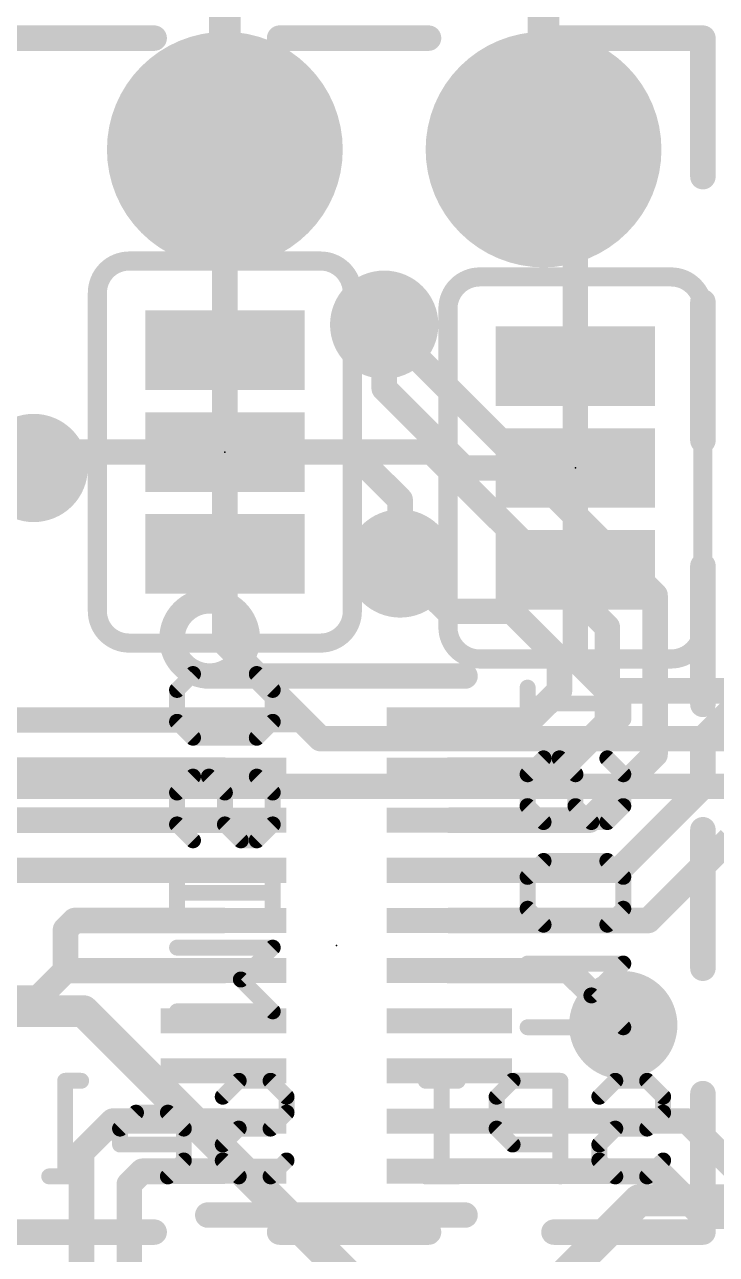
# Model space of a CAD drawing. Extents: x -24 to 83, y -23 to 53.
# Drawn here: x 21.01 to 26.52, y 36.91 to 46.72 of the extents above; entities that cross this region are included whole.
import ezdxf

# ---------------------------------------------------------------- set-up
doc = ezdxf.new("R2010")
doc.units = 0
for name, color, linetype in [('1', 12, 'CONTINUOUS'), ('16', 132, 'CONTINUOUS'), ('17', 110, 'CONTINUOUS'), ('18', 110, 'CONTINUOUS'), ('21', 41, 'CONTINUOUS'), ('22', 40, 'CONTINUOUS'), ('23', 53, 'CONTINUOUS'), ('24', 53, 'CONTINUOUS'), ('51', 53, 'CONTINUOUS')]:
    doc.layers.add(name, color=color, linetype=linetype)

# ---------------------------------------------------------------- blocks, each defined once
blk = doc.blocks.new('RECT')
blk.add_solid([(-0.5, -0.5), (0.5, -0.5), (-0.5, 0.5), (0.5, 0.5)])
blk = doc.blocks.new('ROUNDP')
at = {"const_width": 0.5}
blk.add_lwpolyline([(0, -0.25, 1), (0, 0.25, 1), (0, -0.25)], format="xyb", dxfattribs=at)
blk = doc.blocks.new('ROUNDV')
at = {"const_width": 0.5}
blk.add_lwpolyline([(0, -0.25, 1), (0, 0.25, 1), (0, -0.25)], format="xyb", dxfattribs=at)

msp = doc.modelspace()

# ---------------------------------------------------------------- linework, layer by layer
at = {"layer": '1'}
for points, const_width in [([(22.606, 45.72), (22.606, 50.8)], 0.254), ([(25.146, 45.72), (25.146, 50.8)], 0.254), ([(26.035, 42.164), (23.876, 44.323)], 0.2032), ([(21.209, 43.307), (21.082, 43.18)], 0.2032), ([(24.257, 43.307), (21.209, 43.307)], 0.2032), ([(25.654, 41.91), (24.257, 43.307)], 0.2032), ([(24.384, 42.037), (24.003, 42.418)], 0.2032), ([(26.416, 41.021), (27.686, 42.291)], 0.2032), ([(26.035, 40.894), (26.035, 42.164)], 0.2032), ([(24.892, 42.037), (24.384, 42.037)], 0.2032), ([(25.273, 41.656), (24.892, 42.037)], 0.2032), ([(25.654, 41.148), (25.654, 41.91)], 0.2032), ([(25.273, 41.402), (25.273, 41.656)], 0.2032), ([(25.041, 41.17), (25.273, 41.402)], 0.2032), ([(22.645, 41.17), (9.63, 41.17)], 0.2032), ([(24.395, 41.17), (25.041, 41.17)], 0.2032), ([(25.276, 40.77), (25.654, 41.148)], 0.2032), ([(26.416, 40.64), (26.416, 41.021)], 0.2032), ([(25.511, 40.37), (26.035, 40.894)], 0.2032), ([(22.595, 40.77), (9.401, 40.77)], 0.2032), ([(24.395, 40.77), (25.276, 40.77)], 0.2032), ([(25.746, 39.97), (26.416, 40.64)], 0.2032), ([(22.595, 40.37), (11.795, 40.37)], 0.2032), ([(24.395, 40.37), (25.511, 40.37)], 0.2032), ([(26.631, 40.22), (25.981, 39.57)], 0.2032), ([(22.595, 39.97), (12.03, 39.97)], 0.2032), ([(24.395, 39.97), (25.746, 39.97)], 0.2032), ([(21.409, 39.57), (21.336, 39.497)], 0.2032), ([(22.595, 39.57), (21.409, 39.57)], 0.2032), ([(24.395, 39.57), (25.981, 39.57)], 0.2032), ([(21.336, 39.497), (21.336, 39.17)], 0.2032), ([(21.336, 39.17), (21.116, 38.95)], 0.2032), ([(22.595, 39.17), (21.336, 39.17)], 0.2032), ([(24.395, 39.17), (25.346, 39.17)], 0.2032), ([(25.346, 39.17), (25.781, 38.735)], 0.2032), ([(21.116, 38.95), (20.32, 38.95)], 0.2032), ([(21.463, 37.719), (21.714, 37.97)], 0.2032), ([(22.595, 37.97), (21.714, 37.97)], 0.2032), ([(24.395, 37.97), (26.292, 37.97)], 0.2032), ([(26.292, 37.97), (26.67, 37.592)], 0.2032), ([(21.463, 36.322), (21.463, 37.719)], 0.2032), ([(21.949, 37.57), (21.844, 37.465)], 0.2032), ([(22.595, 37.57), (21.949, 37.57)], 0.2032), ([(24.395, 37.57), (26.057, 37.57)], 0.2032), ([(26.057, 37.57), (26.416, 37.211)], 0.2032), ([(21.844, 37.465), (21.844, 36.576)], 0.2032), ([(26.416, 37.211), (34.417, 37.211)], 0.2032)]:
    msp.add_lwpolyline(points, dxfattribs=dict(at, const_width=const_width))
for points, const_width in [([(22.5425, 45.72, 1), (22.6695, 45.72)], 0.127), ([(25.0825, 45.72, 1), (25.2095, 45.72)], 0.127), ([(23.9119, 44.3589, 1), (23.8401, 44.2871)], 0.1016), ([(21.209, 43.3578, 1), (21.209, 43.2562)], 0.1016), ([(21.2449, 43.2711, 1), (21.1731, 43.3429)], 0.1016), ([(24.2929, 43.3429, 1), (24.2211, 43.2711)], 0.1016), ([(24.257, 43.2562, 1), (24.257, 43.3578)], 0.1016), ([(21.0461, 43.2159, 1), (21.1179, 43.1441)], 0.1016), ([(24.0389, 42.4539, 1), (23.9671, 42.3821)], 0.1016), ([(26.0858, 42.164, 1), (25.9842, 42.164)], 0.1016), ([(25.9991, 42.1281, 1), (26.0709, 42.1999)], 0.1016), ([(24.384, 42.0878, 1), (24.384, 41.9862)], 0.1016), ([(24.3481, 42.0011, 1), (24.4199, 42.0729)], 0.1016), ([(24.9279, 42.0729, 1), (24.8561, 42.0011)], 0.1016), ([(24.892, 41.9862, 1), (24.892, 42.0878)], 0.1016), ([(25.7048, 41.91, 1), (25.6032, 41.91)], 0.1016), ([(25.6181, 41.8741, 1), (25.6899, 41.9459)], 0.1016), ([(25.3238, 41.656, 1), (25.2222, 41.656)], 0.1016), ([(25.2371, 41.6201, 1), (25.3089, 41.6919)], 0.1016), ([(25.3089, 41.3661, 1), (25.2371, 41.4379)], 0.1016), ([(25.2222, 41.402, 1), (25.3238, 41.402)], 0.1016), ([(22.645, 41.1192, 1), (22.645, 41.2208)], 0.1016), ([(24.395, 41.2208, 1), (24.395, 41.1192)], 0.1016), ([(25.0051, 41.2059, 1), (25.0769, 41.1341)], 0.1016), ([(25.041, 41.1192, 1), (25.041, 41.2208)], 0.1016), ([(25.6899, 41.1121, 1), (25.6181, 41.1839)], 0.1016), ([(25.6032, 41.148, 1), (25.7048, 41.148)], 0.1016), ([(26.4668, 41.021, 1), (26.3652, 41.021)], 0.1016), ([(26.3801, 41.0569, 1), (26.4519, 40.9851)], 0.1016), ([(25.9842, 40.894, 1), (26.0858, 40.894)], 0.1016), ([(26.0709, 40.8581, 1), (25.9991, 40.9299)], 0.1016), ([(22.595, 40.7192, 1), (22.595, 40.8208)], 0.1016), ([(24.395, 40.8208, 1), (24.395, 40.7192)], 0.1016), ([(25.2401, 40.8059, 1), (25.3119, 40.7341)], 0.1016), ([(25.276, 40.7192, 1), (25.276, 40.8208)], 0.1016), ([(26.4519, 40.6041, 1), (26.3801, 40.6759)], 0.1016), ([(26.3652, 40.64, 1), (26.4668, 40.64)], 0.1016), ([(22.595, 40.3192, 1), (22.595, 40.4208)], 0.1016), ([(24.395, 40.4208, 1), (24.395, 40.3192)], 0.1016), ([(25.4751, 40.4059, 1), (25.5469, 40.3341)], 0.1016), ([(25.511, 40.3192, 1), (25.511, 40.4208)], 0.1016), ([(22.595, 39.9192, 1), (22.595, 40.0208)], 0.1016), ([(24.395, 40.0208, 1), (24.395, 39.9192)], 0.1016), ([(25.7101, 40.0059, 1), (25.7819, 39.9341)], 0.1016), ([(25.746, 39.9192, 1), (25.746, 40.0208)], 0.1016), ([(21.409, 39.6208, 1), (21.409, 39.5192)], 0.1016), ([(21.4449, 39.5341, 1), (21.3731, 39.6059)], 0.1016), ([(22.595, 39.5192, 1), (22.595, 39.6208)], 0.1016), ([(24.395, 39.6208, 1), (24.395, 39.5192)], 0.1016), ([(25.9451, 39.6059, 1), (26.0169, 39.5341)], 0.1016), ([(25.981, 39.5192, 1), (25.981, 39.6208)], 0.1016), ([(21.3868, 39.497, 1), (21.2852, 39.497)], 0.1016), ([(21.3001, 39.5329, 1), (21.3719, 39.4611)], 0.1016), ([(21.336, 39.2208, 1), (21.336, 39.1192)], 0.1016), ([(21.3719, 39.1341, 1), (21.3001, 39.2059)], 0.1016), ([(22.595, 39.1192, 1), (22.595, 39.2208)], 0.1016), ([(24.395, 39.2208, 1), (24.395, 39.1192)], 0.1016), ([(25.3819, 39.2059, 1), (25.3101, 39.1341)], 0.1016), ([(25.346, 39.1192, 1), (25.346, 39.2208)], 0.1016), ([(21.2852, 39.17, 1), (21.3868, 39.17)], 0.1016), ([(21.116, 38.8992, 1), (21.116, 39.0008)], 0.1016), ([(21.0801, 38.9859, 1), (21.1519, 38.9141)], 0.1016), ([(25.7451, 38.6991, 1), (25.8169, 38.7709)], 0.1016), ([(21.714, 38.0208, 1), (21.714, 37.9192)], 0.1016), ([(21.7499, 37.9341, 1), (21.6781, 38.0059)], 0.1016), ([(22.595, 37.9192, 1), (22.595, 38.0208)], 0.1016), ([(24.395, 38.0208, 1), (24.395, 37.9192)], 0.1016), ([(26.3279, 38.0059, 1), (26.2561, 37.9341)], 0.1016), ([(26.292, 37.9192, 1), (26.292, 38.0208)], 0.1016), ([(21.5138, 37.719, 1), (21.4122, 37.719)], 0.1016), ([(21.4271, 37.7549, 1), (21.4989, 37.6831)], 0.1016), ([(21.949, 37.6208, 1), (21.949, 37.5192)], 0.1016), ([(21.9849, 37.5341, 1), (21.9131, 37.6059)], 0.1016), ([(22.595, 37.5192, 1), (22.595, 37.6208)], 0.1016), ([(24.395, 37.6208, 1), (24.395, 37.5192)], 0.1016), ([(26.0929, 37.6059, 1), (26.0211, 37.5341)], 0.1016), ([(26.057, 37.5192, 1), (26.057, 37.6208)], 0.1016), ([(21.8948, 37.465, 1), (21.7932, 37.465)], 0.1016), ([(21.8081, 37.5009, 1), (21.8799, 37.4291)], 0.1016), ([(26.416, 37.2618, 1), (26.416, 37.1602)], 0.1016), ([(26.3801, 37.1751, 1), (26.4519, 37.2469)], 0.1016)]:
    msp.add_lwpolyline(points, format="xyb", dxfattribs=dict(at, const_width=const_width))
at = {"layer": '16'}
for points, const_width in [([(22.606, 44.1198), (22.606, 45.72)], 0.2032), ([(25.4, 45.466), (25.146, 45.72)], 0.2032), ([(25.4, 43.9928), (25.4, 45.466)], 0.2032), ([(22.606, 43.561), (22.606, 44.323)], 0.2032), ([(23.876, 44.323), (23.876, 43.815)], 0.2032), ([(25.4, 43.434), (25.4, 44.196)], 0.2032), ([(23.876, 43.815), (24.511, 43.18)], 0.2032), ([(22.606, 43.307), (23.622, 43.307)], 0.2032), ([(23.622, 43.307), (24.003, 42.926)], 0.2032), ([(21.082, 43.18), (19.685, 43.18)], 0.2032), ([(25.4, 43.18), (24.511, 43.18)], 0.2032), ([(22.606, 42.291), (22.606, 43.053)], 0.2032), ([(24.003, 42.418), (24.003, 42.926)], 0.2032), ([(25.4, 42.164), (25.4, 42.926)], 0.2032), ([(22.606, 42.4942), (22.606, 41.783)], 0.2032), ([(25.4, 42.3672), (25.4, 41.656)], 0.2032), ([(23.368, 41.021), (22.606, 41.783)], 0.2032), ([(25.4, 41.656), (25.654, 41.402)], 0.2032), ([(25.654, 41.402), (36.322, 41.402)], 0.2032), ([(23.368, 41.021), (36.576, 41.021)], 0.2032), ([(20.32, 40.64), (36.83, 40.64)], 0.2032), ([(17.995, 38.8466), (21.4784, 38.8466)], 0.254), ([(21.4784, 38.8466), (24.003, 36.322)], 0.254), ([(25.908, 37.338), (24.765, 36.195)], 0.254), ([(27.94, 37.338), (25.908, 37.338)], 0.254)]:
    msp.add_lwpolyline(points, dxfattribs=dict(at, const_width=const_width))
for points, const_width in [([(22.6568, 45.72, 1), (22.5552, 45.72)], 0.1016), ([(25.1819, 45.7559, 1), (25.1101, 45.6841)], 0.1016), ([(25.4508, 45.466, 1), (25.3492, 45.466)], 0.1016), ([(25.3641, 45.4301, 1), (25.4359, 45.5019)], 0.1016), ([(22.6568, 44.323, 1), (22.5552, 44.323)], 0.1016), ([(23.9268, 44.323, 1), (23.8252, 44.323)], 0.1016), ([(25.4508, 44.196, 1), (25.3492, 44.196)], 0.1016), ([(22.5552, 44.1198, 1), (22.6568, 44.1198)], 0.1016), ([(25.3492, 43.9928, 1), (25.4508, 43.9928)], 0.1016), ([(23.9119, 43.8509, 1), (23.8401, 43.7791)], 0.1016), ([(23.8252, 43.815, 1), (23.9268, 43.815)], 0.1016), ([(22.5552, 43.561, 1), (22.6568, 43.561)], 0.1016), ([(25.3492, 43.434, 1), (25.4508, 43.434)], 0.1016), ([(22.606, 43.3578, 1), (22.606, 43.2562)], 0.1016), ([(23.6579, 43.3429, 1), (23.5861, 43.2711)], 0.1016), ([(23.622, 43.2562, 1), (23.622, 43.3578)], 0.1016), ([(21.082, 43.1292, 1), (21.082, 43.2308)], 0.1016), ([(24.511, 43.2308, 1), (24.511, 43.1292)], 0.1016), ([(24.4751, 43.1441, 1), (24.5469, 43.2159)], 0.1016), ([(25.4, 43.1292, 1), (25.4, 43.2308)], 0.1016), ([(22.6568, 43.053, 1), (22.5552, 43.053)], 0.1016), ([(24.0538, 42.926, 1), (23.9522, 42.926)], 0.1016), ([(23.9671, 42.8901, 1), (24.0389, 42.9619)], 0.1016), ([(25.4508, 42.926, 1), (25.3492, 42.926)], 0.1016), ([(22.6568, 42.4942, 1), (22.5552, 42.4942)], 0.1016), ([(23.9522, 42.418, 1), (24.0538, 42.418)], 0.1016), ([(25.4508, 42.3672, 1), (25.3492, 42.3672)], 0.1016), ([(22.5552, 42.291, 1), (22.6568, 42.291)], 0.1016), ([(25.3492, 42.164, 1), (25.4508, 42.164)], 0.1016), ([(22.6419, 41.8189, 1), (22.5701, 41.7471)], 0.1016), ([(22.5552, 41.783, 1), (22.6568, 41.783)], 0.1016), ([(25.4359, 41.6919, 1), (25.3641, 41.6201)], 0.1016), ([(25.3492, 41.656, 1), (25.4508, 41.656)], 0.1016), ([(25.654, 41.4528, 1), (25.654, 41.3512)], 0.1016), ([(25.6181, 41.3661, 1), (25.6899, 41.4379)], 0.1016), ([(23.368, 41.0718, 1), (23.368, 40.9702)], 0.1016), ([(23.3321, 40.9851, 1), (23.4039, 41.0569)], 0.1016), ([(21.5233, 38.8915, 1), (21.4335, 38.8017)], 0.127), ([(21.4784, 38.7831, 1), (21.4784, 38.9101)], 0.127), ([(25.908, 37.4015, 1), (25.908, 37.2745)], 0.127), ([(25.9529, 37.2931, 1), (25.8631, 37.3829)], 0.127)]:
    msp.add_lwpolyline(points, format="xyb", dxfattribs=dict(at, const_width=const_width))
at = {"layer": '21'}
for points, const_width in [([(22.485, 41.52, 1), (22.485, 42.12, 1), (22.485, 41.52)], 0.2032), ([(22.47, 41.5708, 1), (22.47, 41.4692)], 0.1016), ([(24.52, 41.4692, 1), (24.52, 41.5708)], 0.1016), ([(22.47, 37.2708, 1), (22.47, 37.1692)], 0.1016), ([(24.52, 37.1692, 1), (24.52, 37.2708)], 0.1016)]:
    msp.add_lwpolyline(points, format="xyb", dxfattribs=dict(at, const_width=const_width))
at = {"layer": '21', "const_width": 0.2032}
for points in [[(24.52, 41.52), (22.47, 41.52)], [(24.52, 37.22), (22.47, 37.22)]]:
    msp.add_lwpolyline(points, dxfattribs=at)
at = {"layer": '22'}
for points, const_width in [([(22.0425, 46.609), (20.8558, 46.609)], 0.2032), ([(24.2293, 46.609), (23.0425, 46.609)], 0.2032), ([(26.416, 46.609), (25.2293, 46.609)], 0.2032), ([(26.416, 45.504), (26.416, 46.609)], 0.2032), ([(21.844, 44.831), (23.368, 44.831)], 0.1524), ([(24.638, 44.704), (26.162, 44.704)], 0.1524), ([(21.59, 44.577), (21.59, 42.037)], 0.1524), ([(23.622, 42.037), (23.622, 44.577)], 0.1524), ([(26.416, 43.399), (26.416, 44.504)], 0.2032), ([(24.384, 44.45), (24.384, 41.91)], 0.1524), ([(26.416, 41.91), (26.416, 44.45)], 0.1524), ([(26.416, 41.294), (26.416, 42.399)], 0.2032), ([(21.844, 41.783), (23.368, 41.783)], 0.1524), ([(24.638, 41.656), (26.162, 41.656)], 0.1524), ([(22.225, 41.4092), (22.3521, 41.5364)], 0.127), ([(22.3521, 41.5364), (22.8605, 41.5364)], 0.127), ([(22.8605, 41.5364), (22.9877, 41.4092)], 0.127), ([(22.225, 41.155), (22.225, 41.4092)], 0.127), ([(22.9877, 41.4092), (22.9877, 41.155)], 0.127), ([(25.019, 41.1738), (25.019, 41.428)], 0.127), ([(25.7817, 41.1738), (25.7817, 41.428)], 0.127), ([(25.019, 41.3009), (25.7817, 41.3009)], 0.127), ([(22.3521, 41.0279), (22.225, 41.155)], 0.127), ([(22.9877, 41.155), (22.8605, 41.0279)], 0.127), ([(22.8605, 41.0279), (22.3521, 41.0279)], 0.127), ([(25.1461, 40.8636), (25.019, 40.7365)], 0.127), ([(25.2732, 40.8636), (25.1461, 40.8636)], 0.127), ([(25.4003, 40.7365), (25.2732, 40.8636)], 0.127), ([(25.6545, 40.8636), (25.7817, 40.7365)], 0.127), ([(22.3521, 40.7178), (22.225, 40.5907)], 0.127), ([(22.4792, 40.7178), (22.3521, 40.7178)], 0.127), ([(22.6063, 40.5907), (22.4792, 40.7178)], 0.127), ([(22.8605, 40.7178), (22.9877, 40.5907)], 0.127), ([(25.019, 40.7365), (25.019, 40.4823)], 0.127), ([(25.4003, 40.4823), (25.4003, 40.7365)], 0.127), ([(25.7817, 40.7365), (25.7817, 40.4823)], 0.127), ([(22.225, 40.5907), (22.225, 40.3364)], 0.127), ([(22.6063, 40.3364), (22.6063, 40.5907)], 0.127), ([(22.9877, 40.5907), (22.9877, 40.3364)], 0.127), ([(25.019, 40.4823), (25.1461, 40.3552)], 0.127), ([(25.5274, 40.3552), (25.4003, 40.4823)], 0.127), ([(25.7817, 40.4823), (25.6545, 40.3552)], 0.127), ([(22.225, 40.3364), (22.3521, 40.2093)], 0.127), ([(22.7334, 40.2093), (22.6063, 40.3364)], 0.127), ([(22.9877, 40.3364), (22.8605, 40.2093)], 0.127), ([(25.6545, 40.3552), (25.5274, 40.3552)], 0.127), ([(26.416, 39.189), (26.416, 40.294)], 0.2032), ([(22.8605, 40.2093), (22.7334, 40.2093)], 0.127), ([(25.019, 39.9179), (25.1461, 40.0451)], 0.127), ([(25.1461, 40.0451), (25.6545, 40.0451)], 0.127), ([(25.6545, 40.0451), (25.7817, 39.9179)], 0.127), ([(22.225, 39.6636), (22.225, 39.9178)], 0.127), ([(22.9877, 39.6636), (22.9877, 39.9178)], 0.127), ([(25.019, 39.6637), (25.019, 39.9179)], 0.127), ([(25.7817, 39.9179), (25.7817, 39.6637)], 0.127), ([(22.225, 39.7907), (22.9877, 39.7907)], 0.127), ([(25.1461, 39.5366), (25.019, 39.6637)], 0.127), ([(25.7817, 39.6637), (25.6545, 39.5366)], 0.127), ([(25.6545, 39.5366), (25.1461, 39.5366)], 0.127), ([(22.9877, 39.3535), (22.225, 39.3535)], 0.127), ([(22.7334, 39.0993), (22.9877, 39.3535)], 0.127), ([(25.7817, 39.2265), (25.019, 39.2265)], 0.127), ([(25.5274, 38.9723), (25.7817, 39.2265)], 0.127), ([(22.9877, 38.845), (22.7334, 39.0993)], 0.127), ([(25.7817, 38.718), (25.5274, 38.9723)], 0.127), ([(22.225, 38.845), (22.9877, 38.845)], 0.127), ([(25.019, 38.718), (25.7817, 38.718)], 0.127), ([(21.4605, 38.2912), (21.3334, 38.2912)], 0.127), ([(21.3334, 38.2912), (21.3334, 37.5285)], 0.127), ([(22.5892, 38.164), (22.7163, 38.2912)], 0.127), ([(22.7163, 38.2912), (22.9705, 38.2912)], 0.127), ([(22.9705, 38.2912), (23.0977, 38.164)], 0.127), ([(24.462, 38.2912), (24.2077, 38.2912)], 0.127), ([(24.3348, 37.5285), (24.3348, 38.2912)], 0.127), ([(24.8992, 38.2912), (24.7721, 38.164)], 0.127), ([(25.2805, 38.2912), (24.8992, 38.2912)], 0.127), ([(25.2805, 37.5285), (25.2805, 38.2912)], 0.127), ([(25.5907, 38.164), (25.7178, 38.2912)], 0.127), ([(25.7178, 38.2912), (25.972, 38.2912)], 0.127), ([(25.972, 38.2912), (26.0991, 38.164)], 0.127), ([(26.416, 37.084), (26.416, 38.189)], 0.2032), ([(23.0977, 38.164), (23.0977, 38.0369)], 0.127), ([(24.7721, 38.164), (24.7721, 37.9098)], 0.127), ([(26.0991, 38.164), (26.0991, 38.0369)], 0.127), ([(21.8978, 38.0369), (21.7706, 37.9098)], 0.127), ([(22.152, 38.0369), (21.8978, 38.0369)], 0.127), ([(22.2791, 37.9098), (22.152, 38.0369)], 0.127), ([(23.0977, 38.0369), (22.9705, 37.9098)], 0.127), ([(26.0991, 38.0369), (25.972, 37.9098)], 0.127), ([(21.7706, 37.9098), (21.7706, 37.7827)], 0.127), ([(22.2791, 37.6556), (22.2791, 37.9098)], 0.127), ([(22.7163, 37.9098), (22.5892, 37.7827)], 0.127), ([(22.9705, 37.9098), (22.7163, 37.9098)], 0.127), ([(24.7721, 37.9098), (24.8992, 37.7827)], 0.127), ([(25.7178, 37.9098), (25.5907, 37.7827)], 0.127), ([(25.972, 37.9098), (25.7178, 37.9098)], 0.127), ([(21.7706, 37.7827), (22.2791, 37.7827)], 0.127), ([(22.5892, 37.7827), (22.5892, 37.6556)], 0.127), ([(24.8992, 37.7827), (25.2805, 37.7827)], 0.127), ([(25.5907, 37.7827), (25.5907, 37.6556)], 0.127), ([(22.152, 37.5285), (22.2791, 37.6556)], 0.127), ([(22.5892, 37.6556), (22.7163, 37.5285)], 0.127), ([(22.9705, 37.5285), (23.0977, 37.6556)], 0.127), ([(25.5907, 37.6556), (25.7178, 37.5285)], 0.127), ([(25.972, 37.5285), (26.0991, 37.6556)], 0.127), ([(21.4605, 37.5285), (21.2063, 37.5285)], 0.127), ([(21.8978, 37.5285), (22.152, 37.5285)], 0.127), ([(22.7163, 37.5285), (22.9705, 37.5285)], 0.127), ([(24.462, 37.5285), (24.2077, 37.5285)], 0.127), ([(25.7178, 37.5285), (25.972, 37.5285)], 0.127), ([(20.8558, 37.084), (22.0425, 37.084)], 0.2032), ([(23.0425, 37.084), (24.2293, 37.084)], 0.2032), ([(25.2293, 37.084), (26.416, 37.084)], 0.2032)]:
    msp.add_lwpolyline(points, dxfattribs=dict(at, const_width=const_width))
for points, const_width in [([(22.0425, 46.5582, 1), (22.0425, 46.6598)], 0.1016), ([(23.0425, 46.6598, 1), (23.0425, 46.5582)], 0.1016), ([(24.2293, 46.5582, 1), (24.2293, 46.6598)], 0.1016), ([(25.2293, 46.6598, 1), (25.2293, 46.5582)], 0.1016), ([(26.4668, 46.609, 1), (26.3652, 46.609)], 0.1016), ([(26.416, 46.5582, 1), (26.416, 46.6598)], 0.1016), ([(26.3652, 45.504, 1), (26.4668, 45.504)], 0.1016), ([(21.844, 44.831, 0.4142), (21.59, 44.577)], 0.1524), ([(21.844, 44.8691, 1), (21.844, 44.7929)], 0.0762), ([(21.844, 44.7929, 1), (21.844, 44.8691)], 0.0762), ([(23.622, 44.577, 0.4142), (23.368, 44.831)], 0.1524), ([(23.368, 44.8691, 1), (23.368, 44.7929)], 0.0762), ([(23.368, 44.7929, 1), (23.368, 44.8691)], 0.0762), ([(24.638, 44.704, 0.4142), (24.384, 44.45)], 0.1524), ([(24.638, 44.7421, 1), (24.638, 44.6659)], 0.0762), ([(24.638, 44.6659, 1), (24.638, 44.7421)], 0.0762), ([(26.416, 44.45, 0.4142), (26.162, 44.704)], 0.1524), ([(26.162, 44.7421, 1), (26.162, 44.6659)], 0.0762), ([(26.162, 44.6659, 1), (26.162, 44.7421)], 0.0762), ([(21.6281, 44.577, 1), (21.5519, 44.577)], 0.0762), ([(23.6601, 44.577, 1), (23.5839, 44.577)], 0.0762), ([(21.5519, 44.577, 1), (21.6281, 44.577)], 0.0762), ([(23.5839, 44.577, 1), (23.6601, 44.577)], 0.0762), ([(26.4668, 44.504, 1), (26.3652, 44.504)], 0.1016), ([(24.4221, 44.45, 1), (24.3459, 44.45)], 0.0762), ([(24.3459, 44.45, 1), (24.4221, 44.45)], 0.0762), ([(26.4541, 44.45, 1), (26.3779, 44.45)], 0.0762), ([(26.3779, 44.45, 1), (26.4541, 44.45)], 0.0762), ([(26.3652, 43.399, 1), (26.4668, 43.399)], 0.1016), ([(26.4668, 42.399, 1), (26.3652, 42.399)], 0.1016), ([(21.59, 42.037, 0.4142), (21.844, 41.783)], 0.1524), ([(21.6281, 42.037, 1), (21.5519, 42.037)], 0.0762), ([(23.368, 41.783, 0.4142), (23.622, 42.037)], 0.1524), ([(23.6601, 42.037, 1), (23.5839, 42.037)], 0.0762), ([(21.5519, 42.037, 1), (21.6281, 42.037)], 0.0762), ([(23.5839, 42.037, 1), (23.6601, 42.037)], 0.0762), ([(24.384, 41.91, 0.4142), (24.638, 41.656)], 0.1524), ([(24.4221, 41.91, 1), (24.3459, 41.91)], 0.0762), ([(24.3459, 41.91, 1), (24.4221, 41.91)], 0.0762), ([(26.162, 41.656, 0.4142), (26.416, 41.91)], 0.1524), ([(26.4541, 41.91, 1), (26.3779, 41.91)], 0.0762), ([(26.3779, 41.91, 1), (26.4541, 41.91)], 0.0762), ([(21.844, 41.8211, 1), (21.844, 41.7449)], 0.0762), ([(21.844, 41.7449, 1), (21.844, 41.8211)], 0.0762), ([(23.368, 41.8211, 1), (23.368, 41.7449)], 0.0762), ([(23.368, 41.7449, 1), (23.368, 41.8211)], 0.0762), ([(24.638, 41.6941, 1), (24.638, 41.6179)], 0.0762), ([(24.638, 41.6179, 1), (24.638, 41.6941)], 0.0762), ([(26.162, 41.6941, 1), (26.162, 41.6179)], 0.0762), ([(26.162, 41.6179, 1), (26.162, 41.6941)], 0.0762), ([(22.3521, 41.5681, 1), (22.3521, 41.5046)], 0.0635), ([(22.3746, 41.5139, 1), (22.3297, 41.5588)], 0.0635), ([(22.883, 41.5588, 1), (22.8381, 41.5139)], 0.0635), ([(22.8605, 41.5046, 1), (22.8605, 41.5681)], 0.0635), ([(22.2025, 41.4317, 1), (22.2475, 41.3868)], 0.0635), ([(22.2568, 41.4092, 1), (22.1933, 41.4092)], 0.0635), ([(23.0194, 41.4092, 1), (22.9559, 41.4092)], 0.0635), ([(22.9652, 41.3868, 1), (23.0101, 41.4317)], 0.0635), ([(25.0508, 41.428, 1), (24.9873, 41.428)], 0.0635), ([(25.8134, 41.428, 1), (25.7499, 41.428)], 0.0635), ([(25.019, 41.3326, 1), (25.019, 41.2691)], 0.0635), ([(25.7817, 41.2691, 1), (25.7817, 41.3326)], 0.0635), ([(26.3652, 41.294, 1), (26.4668, 41.294)], 0.1016), ([(22.2475, 41.1775, 1), (22.2025, 41.1326)], 0.0635), ([(23.0101, 41.1326, 1), (22.9652, 41.1775)], 0.0635), ([(24.9873, 41.1738, 1), (25.0508, 41.1738)], 0.0635), ([(25.7499, 41.1738, 1), (25.8134, 41.1738)], 0.0635), ([(22.1933, 41.155, 1), (22.2568, 41.155)], 0.0635), ([(22.9559, 41.155, 1), (23.0194, 41.155)], 0.0635), ([(22.3521, 41.0597, 1), (22.3521, 40.9962)], 0.0635), ([(22.3297, 41.0055, 1), (22.3746, 41.0504)], 0.0635), ([(22.8381, 41.0504, 1), (22.883, 41.0055)], 0.0635), ([(22.8605, 40.9962, 1), (22.8605, 41.0597)], 0.0635), ([(25.1461, 40.8954, 1), (25.1461, 40.8319)], 0.0635), ([(25.1686, 40.8412, 1), (25.1237, 40.8861)], 0.0635), ([(25.2957, 40.8861, 1), (25.2508, 40.8412)], 0.0635), ([(25.2732, 40.8319, 1), (25.2732, 40.8954)], 0.0635), ([(25.677, 40.8861, 1), (25.6321, 40.8412)], 0.0635), ([(22.3521, 40.7495, 1), (22.3521, 40.686)], 0.0635), ([(22.3746, 40.6953, 1), (22.3297, 40.7402)], 0.0635), ([(22.5017, 40.7402, 1), (22.4568, 40.6953)], 0.0635), ([(22.4792, 40.686, 1), (22.4792, 40.7495)], 0.0635), ([(22.883, 40.7402, 1), (22.8381, 40.6953)], 0.0635), ([(24.9965, 40.759, 1), (25.0415, 40.7141)], 0.0635), ([(25.0508, 40.7365, 1), (24.9873, 40.7365)], 0.0635), ([(25.4321, 40.7365, 1), (25.3686, 40.7365)], 0.0635), ([(25.3779, 40.7141, 1), (25.4228, 40.759)], 0.0635), ([(25.8134, 40.7365, 1), (25.7499, 40.7365)], 0.0635), ([(25.7592, 40.7141, 1), (25.8041, 40.759)], 0.0635), ([(22.2025, 40.6131, 1), (22.2475, 40.5682)], 0.0635), ([(22.2568, 40.5907, 1), (22.1933, 40.5907)], 0.0635), ([(22.6381, 40.5907, 1), (22.5746, 40.5907)], 0.0635), ([(22.5839, 40.5682, 1), (22.6288, 40.6131)], 0.0635), ([(23.0194, 40.5907, 1), (22.9559, 40.5907)], 0.0635), ([(22.9652, 40.5682, 1), (23.0101, 40.6131)], 0.0635), ([(25.0415, 40.5048, 1), (24.9965, 40.4599)], 0.0635), ([(25.4228, 40.5048, 1), (25.3779, 40.4599)], 0.0635), ([(25.8041, 40.4599, 1), (25.7592, 40.5048)], 0.0635), ([(24.9873, 40.4823, 1), (25.0508, 40.4823)], 0.0635), ([(25.3686, 40.4823, 1), (25.4321, 40.4823)], 0.0635), ([(25.7499, 40.4823, 1), (25.8134, 40.4823)], 0.0635), ([(22.2475, 40.3589, 1), (22.2025, 40.314)], 0.0635), ([(22.1933, 40.3364, 1), (22.2568, 40.3364)], 0.0635), ([(22.5746, 40.3364, 1), (22.6381, 40.3364)], 0.0635), ([(22.6288, 40.3589, 1), (22.5839, 40.314)], 0.0635), ([(22.9559, 40.3364, 1), (23.0194, 40.3364)], 0.0635), ([(23.0101, 40.314, 1), (22.9652, 40.3589)], 0.0635), ([(25.1237, 40.3327, 1), (25.1686, 40.3777)], 0.0635), ([(25.5274, 40.387, 1), (25.5274, 40.3235)], 0.0635), ([(25.505, 40.3327, 1), (25.5499, 40.3777)], 0.0635), ([(25.6321, 40.3777, 1), (25.677, 40.3327)], 0.0635), ([(25.6545, 40.3235, 1), (25.6545, 40.387)], 0.0635), ([(26.4668, 40.294, 1), (26.3652, 40.294)], 0.1016), ([(22.3297, 40.1869, 1), (22.3746, 40.2318)], 0.0635), ([(22.7334, 40.2411, 1), (22.7334, 40.1776)], 0.0635), ([(22.711, 40.1869, 1), (22.7559, 40.2318)], 0.0635), ([(22.8381, 40.2318, 1), (22.883, 40.1869)], 0.0635), ([(22.8605, 40.1776, 1), (22.8605, 40.2411)], 0.0635), ([(25.1461, 40.0768, 1), (25.1461, 40.0133)], 0.0635), ([(25.1686, 40.0226, 1), (25.1237, 40.0675)], 0.0635), ([(25.677, 40.0675, 1), (25.6321, 40.0226)], 0.0635), ([(25.6545, 40.0133, 1), (25.6545, 40.0768)], 0.0635), ([(22.2568, 39.9178, 1), (22.1933, 39.9178)], 0.0635), ([(23.0194, 39.9178, 1), (22.9559, 39.9178)], 0.0635), ([(24.9965, 39.9404, 1), (25.0415, 39.8955)], 0.0635), ([(25.0508, 39.9179, 1), (24.9873, 39.9179)], 0.0635), ([(25.8134, 39.9179, 1), (25.7499, 39.9179)], 0.0635), ([(25.7592, 39.8955, 1), (25.8041, 39.9404)], 0.0635), ([(22.225, 39.8225, 1), (22.225, 39.759)], 0.0635), ([(22.9877, 39.759, 1), (22.9877, 39.8225)], 0.0635), ([(22.1933, 39.6636, 1), (22.2568, 39.6636)], 0.0635), ([(22.9559, 39.6636, 1), (23.0194, 39.6636)], 0.0635), ([(25.0415, 39.6862, 1), (24.9965, 39.6413)], 0.0635), ([(24.9873, 39.6637, 1), (25.0508, 39.6637)], 0.0635), ([(25.7499, 39.6637, 1), (25.8134, 39.6637)], 0.0635), ([(25.8041, 39.6413, 1), (25.7592, 39.6862)], 0.0635), ([(25.1461, 39.5684, 1), (25.1461, 39.5049)], 0.0635), ([(25.1237, 39.5142, 1), (25.1686, 39.5591)], 0.0635), ([(25.6321, 39.5591, 1), (25.677, 39.5142)], 0.0635), ([(25.6545, 39.5049, 1), (25.6545, 39.5684)], 0.0635), ([(22.225, 39.3852, 1), (22.225, 39.3217)], 0.0635), ([(23.0101, 39.331, 1), (22.9652, 39.3759)], 0.0635), ([(22.9877, 39.3217, 1), (22.9877, 39.3852)], 0.0635), ([(25.019, 39.2582, 1), (25.019, 39.1947)], 0.0635), ([(25.8041, 39.204, 1), (25.7592, 39.2489)], 0.0635), ([(25.7817, 39.1947, 1), (25.7817, 39.2582)], 0.0635), ([(22.7559, 39.1217, 1), (22.711, 39.0768)], 0.0635), ([(22.711, 39.1217, 1), (22.7559, 39.0768)], 0.0635), ([(26.3652, 39.189, 1), (26.4668, 39.189)], 0.1016), ([(25.5499, 38.9947, 1), (25.505, 38.9498)], 0.0635), ([(25.505, 38.9947, 1), (25.5499, 38.9498)], 0.0635), ([(22.225, 38.8768, 1), (22.225, 38.8133)], 0.0635), ([(22.9652, 38.8226, 1), (23.0101, 38.8675)], 0.0635), ([(22.9877, 38.8133, 1), (22.9877, 38.8768)], 0.0635), ([(25.019, 38.7498, 1), (25.019, 38.6863)], 0.0635), ([(25.7592, 38.6956, 1), (25.8041, 38.7405)], 0.0635), ([(25.7817, 38.6863, 1), (25.7817, 38.7498)], 0.0635), ([(21.3334, 38.3229, 1), (21.3334, 38.2594)], 0.0635), ([(21.3651, 38.2912, 1), (21.3016, 38.2912)], 0.0635), ([(21.4605, 38.2594, 1), (21.4605, 38.3229)], 0.0635), ([(22.7163, 38.3229, 1), (22.7163, 38.2594)], 0.0635), ([(22.7388, 38.2687, 1), (22.6939, 38.3136)], 0.0635), ([(22.993, 38.3136, 1), (22.9481, 38.2687)], 0.0635), ([(22.9705, 38.2594, 1), (22.9705, 38.3229)], 0.0635), ([(24.2077, 38.3229, 1), (24.2077, 38.2594)], 0.0635), ([(24.3666, 38.2912, 1), (24.3031, 38.2912)], 0.0635), ([(24.462, 38.2594, 1), (24.462, 38.3229)], 0.0635), ([(24.8992, 38.3229, 1), (24.8992, 38.2594)], 0.0635), ([(24.9217, 38.2687, 1), (24.8768, 38.3136)], 0.0635), ([(25.3123, 38.2912, 1), (25.2488, 38.2912)], 0.0635), ([(25.2805, 38.2594, 1), (25.2805, 38.3229)], 0.0635), ([(25.7178, 38.3229, 1), (25.7178, 38.2594)], 0.0635), ([(25.7402, 38.2687, 1), (25.6953, 38.3136)], 0.0635), ([(25.9945, 38.3136, 1), (25.9495, 38.2687)], 0.0635), ([(25.972, 38.2594, 1), (25.972, 38.3229)], 0.0635), ([(26.4668, 38.189, 1), (26.3652, 38.189)], 0.1016), ([(22.5668, 38.1865, 1), (22.6117, 38.1416)], 0.0635), ([(23.1294, 38.164, 1), (23.0659, 38.164)], 0.0635), ([(23.0752, 38.1416, 1), (23.1201, 38.1865)], 0.0635), ([(24.8038, 38.164, 1), (24.7403, 38.164)], 0.0635), ([(24.7496, 38.1865, 1), (24.7945, 38.1416)], 0.0635), ([(25.5682, 38.1865, 1), (25.6131, 38.1416)], 0.0635), ([(26.1309, 38.164, 1), (26.0674, 38.164)], 0.0635), ([(26.0767, 38.1416, 1), (26.1216, 38.1865)], 0.0635), ([(21.8978, 38.0687, 1), (21.8978, 38.0052)], 0.0635), ([(21.9202, 38.0145, 1), (21.8753, 38.0594)], 0.0635), ([(22.1744, 38.0594, 1), (22.1295, 38.0145)], 0.0635), ([(22.152, 38.0052, 1), (22.152, 38.0687)], 0.0635), ([(23.0659, 38.0369, 1), (23.1294, 38.0369)], 0.0635), ([(23.1201, 38.0145, 1), (23.0752, 38.0594)], 0.0635), ([(26.0674, 38.0369, 1), (26.1309, 38.0369)], 0.0635), ([(26.1216, 38.0145, 1), (26.0767, 38.0594)], 0.0635), ([(21.8024, 37.9098, 1), (21.7389, 37.9098)], 0.0635), ([(22.3108, 37.9098, 1), (22.2473, 37.9098)], 0.0635), ([(22.7163, 37.9416, 1), (22.7163, 37.8781)], 0.0635), ([(22.7388, 37.8874, 1), (22.6939, 37.9323)], 0.0635), ([(22.9705, 37.8781, 1), (22.9705, 37.9416)], 0.0635), ([(24.7945, 37.9323, 1), (24.7496, 37.8874)], 0.0635), ([(25.7178, 37.9416, 1), (25.7178, 37.8781)], 0.0635), ([(25.7402, 37.8874, 1), (25.6953, 37.9323)], 0.0635), ([(25.972, 37.8781, 1), (25.972, 37.9416)], 0.0635), ([(21.7482, 37.9323, 1), (21.7931, 37.8874)], 0.0635), ([(22.2566, 37.8874, 1), (22.3015, 37.9323)], 0.0635), ([(22.9481, 37.9323, 1), (22.993, 37.8874)], 0.0635), ([(24.7403, 37.9098, 1), (24.8038, 37.9098)], 0.0635), ([(25.9495, 37.9323, 1), (25.9945, 37.8874)], 0.0635), ([(21.7706, 37.8145, 1), (21.7706, 37.751)], 0.0635), ([(21.7389, 37.7827, 1), (21.8024, 37.7827)], 0.0635), ([(22.2791, 37.751, 1), (22.2791, 37.8145)], 0.0635), ([(22.621, 37.7827, 1), (22.5575, 37.7827)], 0.0635), ([(22.5668, 37.8052, 1), (22.6117, 37.7603)], 0.0635), ([(24.8992, 37.8145, 1), (24.8992, 37.751)], 0.0635), ([(24.8768, 37.7603, 1), (24.9217, 37.8052)], 0.0635), ([(25.2805, 37.751, 1), (25.2805, 37.8145)], 0.0635), ([(25.6224, 37.7827, 1), (25.5589, 37.7827)], 0.0635), ([(25.5682, 37.8052, 1), (25.6131, 37.7603)], 0.0635), ([(22.2473, 37.6556, 1), (22.3108, 37.6556)], 0.0635), ([(22.3015, 37.6332, 1), (22.2566, 37.6781)], 0.0635), ([(22.6117, 37.6781, 1), (22.5668, 37.6332)], 0.0635), ([(22.5575, 37.6556, 1), (22.621, 37.6556)], 0.0635), ([(23.1201, 37.6332, 1), (23.0752, 37.6781)], 0.0635), ([(25.6131, 37.6781, 1), (25.5682, 37.6332)], 0.0635), ([(25.5589, 37.6556, 1), (25.6224, 37.6556)], 0.0635), ([(26.1216, 37.6332, 1), (26.0767, 37.6781)], 0.0635), ([(21.2063, 37.5603, 1), (21.2063, 37.4967)], 0.0635), ([(21.4605, 37.4967, 1), (21.4605, 37.5603)], 0.0635), ([(21.8978, 37.5603, 1), (21.8978, 37.4967)], 0.0635), ([(22.1295, 37.551, 1), (22.1744, 37.506)], 0.0635), ([(22.152, 37.4967, 1), (22.152, 37.5603)], 0.0635), ([(22.7163, 37.5603, 1), (22.7163, 37.4967)], 0.0635), ([(22.6939, 37.506, 1), (22.7388, 37.551)], 0.0635), ([(22.9481, 37.551, 1), (22.993, 37.506)], 0.0635), ([(22.9705, 37.4967, 1), (22.9705, 37.5603)], 0.0635), ([(24.2077, 37.5603, 1), (24.2077, 37.4967)], 0.0635), ([(24.462, 37.4967, 1), (24.462, 37.5603)], 0.0635), ([(25.7178, 37.5603, 1), (25.7178, 37.4967)], 0.0635), ([(25.6953, 37.506, 1), (25.7402, 37.551)], 0.0635), ([(25.9495, 37.551, 1), (25.9945, 37.506)], 0.0635), ([(25.972, 37.4967, 1), (25.972, 37.5603)], 0.0635), ([(21.3016, 37.5285, 1), (21.3651, 37.5285)], 0.0635), ([(24.3031, 37.5285, 1), (24.3666, 37.5285)], 0.0635), ([(25.2488, 37.5285, 1), (25.3123, 37.5285)], 0.0635), ([(22.0425, 37.0332, 1), (22.0425, 37.1348)], 0.1016), ([(23.0425, 37.1348, 1), (23.0425, 37.0332)], 0.1016), ([(24.2293, 37.0332, 1), (24.2293, 37.1348)], 0.1016), ([(25.2293, 37.1348, 1), (25.2293, 37.0332)], 0.1016), ([(26.416, 37.0332, 1), (26.416, 37.1348)], 0.1016), ([(26.3652, 37.084, 1), (26.4668, 37.084)], 0.1016)]:
    msp.add_lwpolyline(points, format="xyb", dxfattribs=dict(at, const_width=const_width))
at = {"layer": '23'}
msp.add_point((23.495, 39.37), dxfattribs=at)
at = {"layer": '24'}
for p in [(22.606, 43.307), (25.4, 43.18)]:
    msp.add_point(p, dxfattribs=at)
at = {"layer": '51'}
for points, const_width in [([(22.485, 41.52, 1), (22.485, 42.12, 1), (22.485, 41.52)], 0.127), ([(22.47, 41.5518, 1), (22.47, 41.4883)], 0.0635), ([(24.52, 41.4883, 1), (24.52, 41.5518)], 0.0635), ([(22.47, 37.2518, 1), (22.47, 37.1882)], 0.0635), ([(24.52, 37.1882, 1), (24.52, 37.2518)], 0.0635)]:
    msp.add_lwpolyline(points, format="xyb", dxfattribs=dict(at, const_width=const_width))
at = {"layer": '51', "const_width": 0.127}
for points in [[(24.52, 41.52), (22.47, 41.52)], [(24.52, 37.22), (22.47, 37.22)]]:
    msp.add_lwpolyline(points, dxfattribs=at)

# ---------------------------------------------------------------- block references
at = {"layer": '1', "xscale": 1.1, "yscale": 0.2}
msp.add_blockref('RECT', (22.645, 41.17), dxfattribs=at)
at = {"layer": '1', "yscale": 0.2}
for p in [(24.395, 41.17), (22.595, 40.77), (24.395, 40.77), (22.595, 40.37), (24.395, 40.37), (22.595, 39.97), (24.395, 39.97), (22.595, 39.57), (24.395, 39.57), (22.595, 39.17), (24.395, 39.17), (22.595, 38.77), (24.395, 38.77), (22.595, 38.37), (24.395, 38.37), (22.595, 37.97), (24.395, 37.97), (22.595, 37.57), (24.395, 37.57)]:
    msp.add_blockref('RECT', p, dxfattribs=at)
at = {"layer": '16', "xscale": 0.635, "yscale": 1.27, "rotation": 90}
for p in [(22.606, 44.1198), (25.4, 43.9928), (22.606, 43.307), (25.4, 43.18), (22.606, 42.4942), (25.4, 42.3672)]:
    msp.add_blockref('RECT', p, dxfattribs=at)
at = {"layer": '17', "xscale": 1.8796, "yscale": 1.8796, "rotation": 270}
for p in [(22.606, 45.72), (22.606, 45.72), (25.146, 45.72), (25.146, 45.72)]:
    msp.add_blockref('ROUNDP', p, dxfattribs=at)
at = {"layer": '18', "xscale": 0.8636, "yscale": 0.8636}
for p in [(23.876, 44.323), (23.876, 44.323), (21.082, 43.18), (21.082, 43.18), (24.003, 42.418), (24.003, 42.418), (25.781, 38.735), (25.781, 38.735)]:
    msp.add_blockref('ROUNDV', p, dxfattribs=at)
at = {"layer": '51', "xscale": 0.508, "yscale": 0.508, "rotation": 180}
for p in [(22.606, 45.72), (25.146, 45.72)]:
    msp.add_blockref('RECT', p, dxfattribs=at)

doc.saveas('drawing.dxf')
